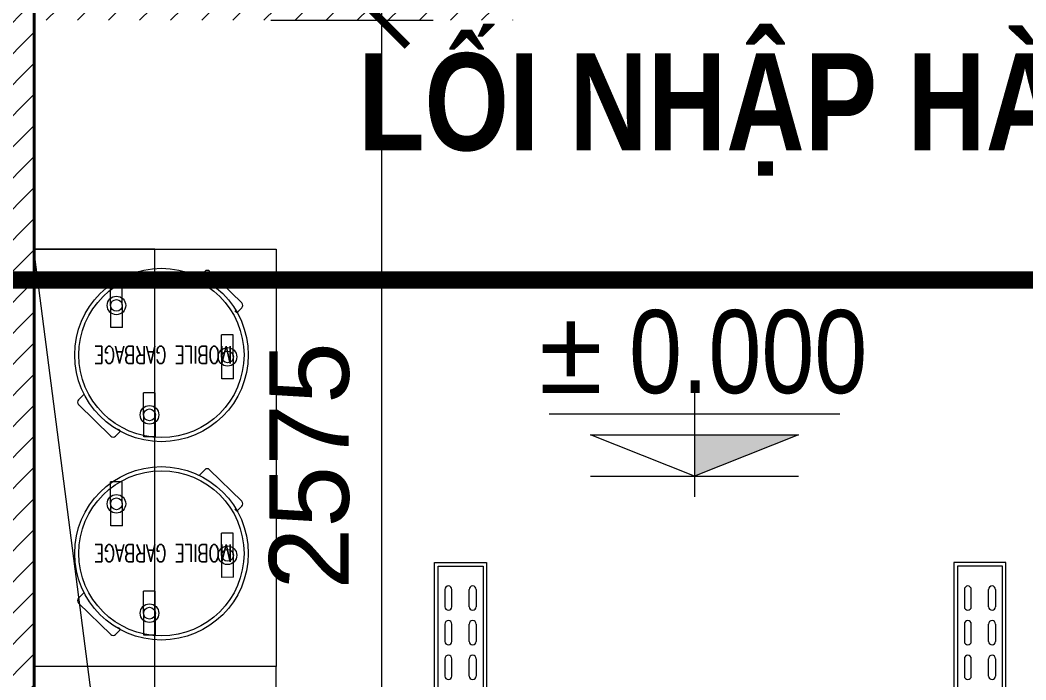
# Model space of a CAD drawing. Header units: millimetres. Extents: x 886808 to 1650903, y -1008069 to 230892.
# Drawn here: x 935148 to 938053, y -344505 to -342599 of the extents above; entities that cross this region are included whole.
import ezdxf

# ---------------------------------------------------------------- set-up
doc = ezdxf.new("R2010")
doc.units = ezdxf.units.MM
doc.linetypes.add('2nd Fl type B$0$$0$3.tuong bao ngoai$0$HIDDEN', pattern=[0.375, 0.25, -0.125])
doc.layers.get('0').update_dxf_attribs({"lineweight": 0})
for name, color, linetype, lineweight in [('01- NET TUONG- 242', 242, 'Continuous', 40), ('06-Dim', 250, 'Continuous', 0), ('A_Dim', 8, 'Continuous', 5), ('ADP_007_text', 7, 'Continuous', 15), ('ADP_137_symbol', 137, 'Continuous', 9), ('HACTH', 8, 'Continuous', 0), ('hatch', 250, 'Continuous', 0), ('I-FURN', 252, 'Continuous', 5), ('net vl', 33, 'Continuous', 5)]:
    doc.layers.add(name, color=color, linetype=linetype, lineweight=lineweight)
doc.styles.add('ADP_HC_vni_HC', font='')
doc.styles.add('MtXpl_simplex8_shx', font='simplex8.shx')
doc.styles.add('Roof Fl type B$0$GHICHUTHUONG', font='arial.ttf', dxfattribs={"width": 0.8})
doc.styles.add('TIÊU ĐỀ', font='arial.ttf', dxfattribs={"height": 230})
doc.styles.get('ADP_HC_vni_HC').set_extended_font_data('VNI-Helve-Condense')
doc.dimstyles.new('1-100', dxfattribs={"dimtxt": 230, "dimasz": 150, "dimexe": 150, "dimexo": 300, "dimgap": 90, "dimtad": 1, "dimdec": 0, "dimrnd": 5, "dimzin": 0, "dimtxsty": 'TIÊU ĐỀ', "dimblk": 'ARCHTICK', "dimcen": 100, "dimdle": 120, "dimclrd": 256, "dimclre": 256, "dimclrt": 2, "dimadec": 0, "dimazin": 0, "dimtfac": 1, "dimtdec": 0, "dimtix": 1, "dimtmove": 1, "dimatfit": 3, "dimldrblk": 'OPEN30', "dimfxl": 900, "dimtolj": 1, "dimtzin": 0, "dimlwd": 13, "dimlwe": 13, "dimarcsym": 1})

# ---------------------------------------------------------------- blocks, each defined once
blk = doc.blocks.new('TUONG BEP TG 1')
at = {"layer": 'HACTH', "transparency": 33554636}
h = blk.add_hatch(dxfattribs=at)
h.set_pattern_fill('ANSI31', color=256, scale=20)
h.set_pattern_definition([(45, (-934918.59, 379499.195), (-44.9012806, 44.9012806), [])])
h.paths.add_polyline_path([(3452.6, 37100), (6590.6, 37100), (6590.6, 36900), (3452.6, 36900)])
h.paths.add_polyline_path([(269.7, 37100), (1652.6, 37100), (1652.6, 36900), (269.7, 36900)])
h.paths.add_polyline_path([(8200.6, 37100), (10000, 37100), (10000, 36900), (8200.6, 36900)])
h.paths.add_polyline_path([(269.7, 29200), (70, 29200)], flags=17)
h.paths.add_polyline_path([(70, 19062.5), (269.7, 19062.5), (269.8, 17496.1), (70.1, 17496.1)])
h.paths.add_polyline_path([(69.6, 4881.2), (269.7, 4881.2), (269.7, 2202), (69.6, 2202)])
h.paths.add_polyline_path([(69.6, 7593.8), (269.7, 7593.8), (269.7, 6481.2), (69.6, 6481.2)])
h.paths.add_polyline_path([(69.6, 602), (269.7, 602), (269.7, 0), (69.6, 0)])
h.paths.add_polyline_path([(269.6, 0), (1685.1, 0), (1685.1, 200), (269.6, 200)])
h.paths.add_polyline_path([(3485.1, 200), (7535.3, 200), (7535.3, 0), (3485.1, 0)])
h.paths.add_polyline_path([(9145.3, 200), (10000, 200), (10000, 0), (9145.3, 0)])
h.paths.add_polyline_path([(70, 29200), (269.7, 29200), (269.7, 20662.5), (70, 20662.5)])
h.paths.add_polyline_path([(68.5, 14361), (269.7, 14361), (269.7, 15896.1), (68.5, 15896.1)])
h.paths.add_polyline_path([(69.6, 11800.9), (268.5, 11800.9), (268.5, 12761), (69.6, 12761)])
h.paths.add_polyline_path([(69.6, 10200.9), (269.6, 10200.9), (269.6, 9193.8), (69.6, 9193.8)])
h.paths.add_polyline_path([(69.8, 200.2), (69.8, 0), (-2028.9, -0.1), (-2028.9, 200)])
h.paths.add_polyline_path([(70, 37100.1), (270.6, 37100.1), (270.6, 34325), (70, 34325)])
h.paths.add_polyline_path([(70, 37100.1), (70, 36899.9), (-3029.1, 36899.8), (-3029.1, 37100)])
h.paths.add_polyline_path([(-3229.3, 37100), (-3029.1, 37100), (-3029, 36699.8), (-3229.2, 36699.8)])
h.paths.add_polyline_path([(-3229.3, 35699.8), (-3029.1, 35699.8), (-3029, 34049.8), (-3229.2, 34049.8)])
h.paths.add_polyline_path([(70.6, 34450.1), (70.6, 34249.9), (-3029, 34249.9), (-3029, 34450.1)])
h.paths.add_polyline_path([(-3229.4, 33049.7), (-3029.2, 33049.7), (-3029.1, 31994.2), (-3229.3, 31994.2)])
h.paths.add_polyline_path([(70, 32200.2), (70, 32000), (-3029.1, 32000), (-3029.1, 32200.2)])
h.paths.add_polyline_path([(-3329, 3299.3), (-3128.9, 3299.3), (-3128.9, 4099.2), (70, 4099.2), (70, 4299.4), (-3329, 4299.3)])
h.paths.add_polyline_path([(-3128.9, 2299.3), (-3329, 2299.3), (-3329, 0), (-3028.9, -0.1), (-3028.9, 200), (-3128.9, 200)])
at = {"layer": '01- NET TUONG- 242', "transparency": 33554636, "elevation": 0}
blk.add_lwpolyline([(70, 37100.1), (270.6, 37100.1), (270.6, 34325), (70, 34325)], close=True, dxfattribs=at)
blk = doc.blocks.new('cao độ')
at = {"layer": 'ADP_137_symbol'}
blk.add_hatch(color=0, dxfattribs=at).paths.add_polyline_path([(0, 1), (0, 0), (2.5, 1)])
at = {"layer": 'ADP_137_symbol', "color": 0}
for points in [[(0, 2), (0, -0.5)], [(-3.5, 1.5), (3.5, 1.5)], [(-2.5, 1), (2.5, 1), (0, 0), (-2.5, 1)], [(-2.5, 0), (2.5, 0)]]:
    blk.add_lwpolyline(points, dxfattribs=at)
at = {"layer": 'ADP_007_text', "style": 'ADP_HC_vni_HC'}
blk.add_attdef('A', (-3.745, 2), '', height=2, dxfattribs=at)
blk = doc.blocks.new('BO TRI BEP')
at = {"layer": 'net vl', "ltscale": 300, "transparency": 33554636, "insert": (2390.6, 36627.7), "char_height": 280.709, "width": 3272.741, "attachment_point": 5, "style": 'Roof Fl type B$0$GHICHUTHUONG'}
blk.add_mtext('{\\fArial|b1|i0|c0|p34;LỐI NHẬP HÀNG}', dxfattribs=at)
blk = doc.blocks.new('A$C26DD556D')
at = {"layer": 'hatch', "transparency": 33554636}
for p, q in [((2428.5, 26924.3), (2078.5, 26924.3)), ((2078.5, 26924.3), (2078.5, 24219.3)), ((2428.5, 24219.3), (2078.5, 26924.3)), ((2078.5, 25719.2), (2078.5, 26924.3)), ((2078.5, 26924.3), (2778.5, 26924.3)), ((2428.5, 24219.3), (2428.5, 26924.3)), ((2778.5, 26924.3), (2778.5, 25719.2)), ((2556.5, 26844.3), (2572.4, 26860.5)), ((2586.5, 26860.6), (2679.2, 26769.5)), ((2333.7, 26826), (2299.7, 26825.7)), ((2300.8, 26698.2), (2299.7, 26825.7)), ((2334.8, 26698.5), (2333.7, 26826)), ((2679.3, 26755.3), (2665.3, 26741.1)), ((2665.3, 26741.1), (2659.4, 26746.8)), ((2334.8, 26698.5), (2300.8, 26698.2)), ((2654.6, 26677.4), (2620.6, 26677.1)), ((2621.7, 26549.7), (2620.6, 26677.1)), ((2655.7, 26549.9), (2654.6, 26677.4)), ((2655.7, 26549.9), (2621.7, 26549.7)), ((2223.7, 26505.8), (2207.8, 26489.6)), ((2429.2, 26510), (2395.2, 26509.7)), ((2396.3, 26382.2), (2395.2, 26509.7)), ((2430.3, 26382.5), (2429.2, 26510)), ((2208, 26475.5), (2300.7, 26384.4)), ((2328.8, 26398.7), (2323, 26404.5)), ((2314.8, 26384.5), (2328.8, 26398.7)), ((2430.3, 26382.5), (2396.3, 26382.2)), ((2556.5, 26271.3), (2572.4, 26287.5)), ((2586.5, 26287.6), (2679.2, 26196.5)), ((2333.7, 26253), (2299.7, 26252.7)), ((2300.8, 26125.2), (2299.7, 26252.7)), ((2334.8, 26125.5), (2333.7, 26253)), ((2665.3, 26168.1), (2659.4, 26173.8)), ((2679.3, 26182.3), (2665.3, 26168.1)), ((2334.8, 26125.5), (2300.8, 26125.2)), ((2654.6, 26104.4), (2620.6, 26104.1)), ((2621.7, 25976.7), (2620.6, 26104.1)), ((2655.7, 25976.9), (2654.6, 26104.4)), ((3236, 24619.3), (3236, 26019.3)), ((3236, 26019.3), (3386, 26019.3)), ((3246, 24629.3), (3246, 26009.3)), ((3246, 26009.3), (3376, 26009.3)), ((3376, 26009.3), (3376, 24629.3)), ((3386, 26019.3), (3386, 24619.3)), ((4886, 26019.3), (4736, 26019.3)), ((4736, 26019.3), (4736, 24619.3)), ((4876, 26009.3), (4746, 26009.3)), ((4746, 26009.3), (4746, 24629.3)), ((4876, 24629.3), (4876, 26009.3)), ((4886, 24619.3), (4886, 26019.3)), ((2655.7, 25976.9), (2621.7, 25976.7)), ((3266, 25941.7), (3266, 25891.7)), ((3286, 25891.7), (3286, 25941.7)), ((3336, 25891.7), (3336, 25941.7)), ((3356, 25941.7), (3356, 25891.7)), ((4766, 25941.7), (4766, 25891.7)), ((4786, 25891.7), (4786, 25941.7)), ((4836, 25891.7), (4836, 25941.7)), ((4856, 25941.7), (4856, 25891.7)), ((2223.7, 25932.8), (2207.8, 25916.6)), ((2429.2, 25937), (2395.2, 25936.7)), ((2396.3, 25809.2), (2395.2, 25936.7)), ((2430.3, 25809.5), (2429.2, 25937)), ((2208, 25902.5), (2300.7, 25811.4)), ((2314.8, 25811.5), (2328.8, 25825.7)), ((2328.8, 25825.7), (2323, 25831.5)), ((3266, 25841.7), (3266, 25791.7)), ((3286, 25791.7), (3286, 25841.7)), ((3336, 25791.7), (3336, 25841.7)), ((3356, 25841.7), (3356, 25791.7)), ((4766, 25841.7), (4766, 25791.7)), ((4786, 25791.7), (4786, 25841.7)), ((4836, 25791.7), (4836, 25841.7)), ((4856, 25841.7), (4856, 25791.7)), ((2430.3, 25809.5), (2396.3, 25809.2)), ((3266, 25741.7), (3266, 25691.7)), ((3286, 25691.7), (3286, 25741.7)), ((3336, 25691.7), (3336, 25741.7)), ((3356, 25741.7), (3356, 25691.7)), ((4766, 25741.7), (4766, 25691.7)), ((4786, 25691.7), (4786, 25741.7)), ((4836, 25691.7), (4836, 25741.7)), ((4856, 25741.7), (4856, 25691.7)), ((2778.5, 25719.2), (2078.5, 25719.2)), ((2778.5, 25719.2), (2118.5, 25719.2)), ((2778.5, 24219.2), (2778.5, 25719.2))]:
    blk.add_line(p, q, dxfattribs=at)
for centre, radius in [((2447.2, 26619), 250.5), ((2447.2, 26619), 238.5), ((2317.3, 26762.1), 26.8), ((2317.3, 26762.1), 17), ((2638.1, 26613.5), 26.8), ((2638.1, 26613.5), 17), ((2412.7, 26446.1), 26.8), ((2412.7, 26446.1), 17), ((2447.2, 26046), 250.5), ((2447.2, 26046), 238.5), ((2317.3, 26189.1), 26.8), ((2317.3, 26189.1), 17), ((2638.1, 26040.5), 26.8), ((2638.1, 26040.5), 17), ((2412.7, 25873.1), 26.8), ((2412.7, 25873.1), 17)]:
    blk.add_circle(centre, radius, dxfattribs=at)
for centre, start, end in [((2579.5, 26853.5), 45.4946, 135.4946), ((2672.2, 26762.3), 315.4946, 45.4946), ((2215, 26482.6), 135.4946, 225.4946), ((2307.7, 26391.5), 225.4946, 315.4946), ((2579.5, 26280.5), 45.4946, 135.4946), ((2672.2, 26189.3), 315.4946, 45.4946), ((3276, 25941.7), 0, 180), ((3346, 25941.7), 0, 180), ((4776, 25941.7), 0, 180), ((4846, 25941.7), 0, 180), ((2215, 25909.6), 135.4946, 225.4946), ((3276, 25891.7), 180, 0), ((3346, 25891.7), 180, 0), ((4776, 25891.7), 180, 0), ((4846, 25891.7), 180, 0), ((3276, 25841.7), 0, 180), ((3346, 25841.7), 0, 180), ((4776, 25841.7), 0, 180), ((4846, 25841.7), 0, 180), ((2307.7, 25818.5), 225.4946, 315.4946), ((3276, 25791.7), 180, 0), ((3346, 25791.7), 180, 0), ((4776, 25791.7), 180, 0), ((4846, 25791.7), 180, 0), ((3276, 25741.7), 0, 180), ((3346, 25741.7), 0, 180), ((4776, 25741.7), 0, 180), ((4846, 25741.7), 0, 180), ((3276, 25691.7), 180, 0), ((3346, 25691.7), 180, 0), ((4776, 25691.7), 180, 0), ((4846, 25691.7), 180, 0)]:
    blk.add_arc(centre, 10, start, end, dxfattribs=at)
at = {"layer": 'hatch', "transparency": 33554636, "style": 'MtXpl_simplex8_shx', "width": 0.7}
for p in [(2652, 26644.4), (2652, 26071.4)]:
    blk.add_text('MOBILE GARBAGE', height=50, rotation=180, dxfattribs=at).set_placement(p)
blk = doc.blocks.new('_ArchTick')
at = {"color": 0, "linetype": 'ByBlock', "const_width": 0.15}
blk.add_lwpolyline([(-0.5, -0.5), (0.5, 0.5)], dxfattribs=at)
blk = doc.blocks.new('*D1146')
at = {"layer": 'A_Dim', "lineweight": 13, "transparency": 16777216}
for p, q in [((936191.5, -342479.2), (936191.5, -345294.2)), ((935872.5, -342599.2), (936341.5, -342599.2)), ((935389.2, -345174.2), (936341.5, -345174.2))]:
    blk.add_line(p, q, dxfattribs=at)
at = {"layer": 'Defpoints', "color": 0, "transparency": 16777216}
for p in [(935572.5, -342599.2), (935089.2, -345174.2), (936191.5, -345174.2)]:
    blk.add_point(p, dxfattribs=at)
at = {"layer": 'A_Dim', "lineweight": 13, "transparency": 16777216, "xscale": 150, "yscale": 150, "zscale": 150}
for p, rotation in [((936191.5, -342599.2), 90), ((936191.5, -345174.2), 270)]:
    blk.add_blockref('_ArchTick', p, dxfattribs=dict(at, rotation=rotation))
at = {"layer": 'A_Dim', "color": 2, "transparency": 16777216, "insert": (935984.1, -343886.7), "char_height": 230, "attachment_point": 5, "rotation": 90, "style": 'TIÊU ĐỀ'}
blk.add_mtext('\\A1;2575', dxfattribs=at)
blk = doc.blocks.new('_Open30')
at = {"color": 0, "linetype": 'ByBlock', "lineweight": -2}
for p, q in [((-1, 0.268), (0, 0)), ((0, 0), (-1, -0.268)), ((0, 0), (-1, 0))]:
    blk.add_line(p, q, dxfattribs=at)

msp = doc.modelspace()

# ---------------------------------------------------------------- linework, layer by layer
at = {"layer": 'I-FURN', "linetype": '2nd Fl type B$0$$0$3.tuong bao ngoai$0$HIDDEN', "ltscale": 1000, "transparency": 33554636, "const_width": 50}
msp.add_lwpolyline([(928603, -343349.9), (971219.9, -343349.9)], dxfattribs=at)

# ---------------------------------------------------------------- block references
at = {"transparency": 33554636}
msp.add_blockref('TUONG BEP TG 1', (934918.6, -379499.2), dxfattribs=at)
at = {"layer": '06-Dim', "ltscale": 50, "transparency": 33554636, "xscale": 120, "yscale": 120, "zscale": 120}
msp.add_blockref('cao độ', (937095.7, -343916.7), dxfattribs=at).add_auto_attribs({'A': '%%p 0.000'})
at = {"layer": 'HACTH', "color": 252, "lineweight": -2, "true_color": 0x939598, "transparency": 33554636}
msp.add_blockref('BO TRI BEP', (934988.6, -379499.2), dxfattribs=at)
at = {"layer": 'I-FURN', "transparency": 33554636}
msp.add_blockref('A$C26DD556D', (933109.1, -370185.5), dxfattribs=at)

# ---------------------------------------------------------------- dimensions: what is measured, and where the dimension line sits
at = {"layer": 'A_Dim'}
dim = msp.add_linear_dim(base=(936191.5, -345174.2), p1=(935572.5, -342599.2), p2=(935089.2, -345174.2), angle=90, dimstyle='1-100', dxfattribs=at)
dim.commit()
dim.dimension.update_dxf_attribs({"geometry": '*D1146', "text_midpoint": (935984.1, -343886.7)})

doc.saveas('drawing.dxf')
